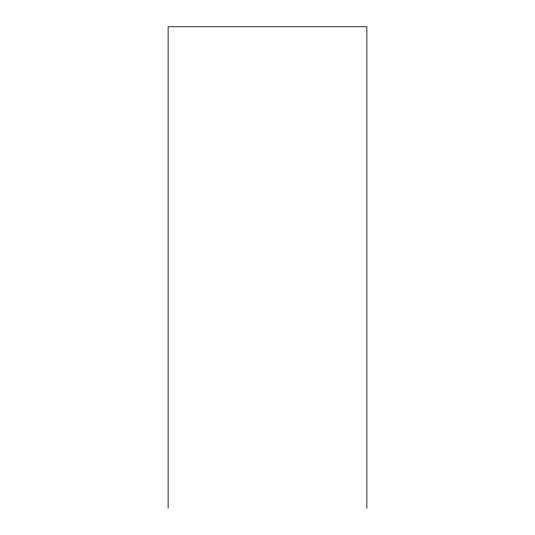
<?xml version="1.0" encoding="UTF-8"?>
<svg xmlns="http://www.w3.org/2000/svg" width="535" height="535" viewBox="0 0 535 535"><rect width="100%" height="100%" fill="white"/><g stroke="black" fill="none" stroke-linecap="round" stroke-linejoin="round"><path stroke-width="0.8" d="M366.883 508.25L366.883 26.75L168.117 26.75L168.117 508.25"/></g></svg>
